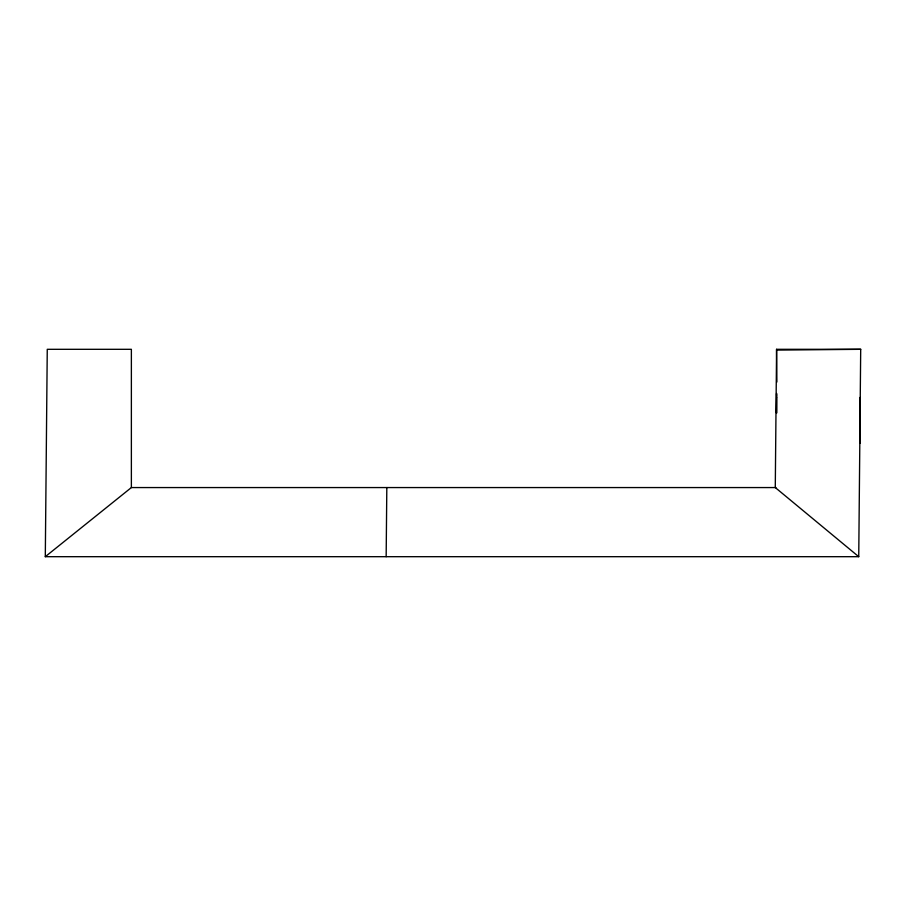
<?xml version="1.0" encoding="UTF-8"?>
<svg xmlns="http://www.w3.org/2000/svg" width="906" height="906" viewBox="0 0 906 906"><rect width="100%" height="100%" fill="white"/><g stroke="black" fill="none" stroke-linecap="round" stroke-linejoin="round"><path stroke-width="1.36" d="M776.34 412.91L776.578 393.476L776.657 395.809M45.3 556.692L47.259 349.308L131.37 349.308L131.37 487.564L45.3 556.692L858.741 556.692L860.7 349.308L776.578 349.308L775.276 487.564L858.741 556.692M386.16 556.692L386.817 487.564M776.589 350.101L860.7 349.308M131.37 487.564L775.932 487.564M776.68 397.258L776.668 396.635M776.68 397.587L776.816 412.898M776.578 349.308L776.895 382.015M860.043 397.451L860.043 443.385"/></g></svg>
